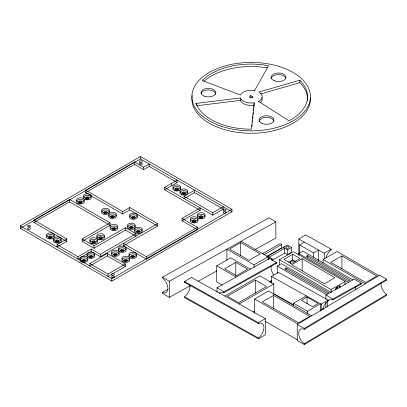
<?xml version="1.0" encoding="UTF-8"?>
<svg xmlns="http://www.w3.org/2000/svg" width="407" height="407" viewBox="0 0 407 407"><rect width="100%" height="100%" fill="white"/><g stroke="black" fill="none" stroke-linecap="round" stroke-linejoin="round"><path stroke-width="0.61" d="M196.037 103.424L240.364 97.965A11.04 6.375 0 0 0 254.151 102.773L251.419 129.177A56.364 32.54 0 0 1 196.037 103.424L196.037 104.635M251.943 126.567L252.137 124.684M252.396 122.166L252.528 120.91M252.788 118.396L252.981 116.509M253.179 114.621L253.373 112.739M253.632 110.221L253.765 108.964M253.958 107.077L254.151 102.773M254.568 90.573L268.539 65.68A56.364 32.54 0 0 0 202.218 80.494L240.461 95.065A11.04 6.375 0 0 1 254.568 90.573L254.568 91.026M298.83 255.143L298.83 239.016L305.677 234.905L331.079 249.125L331.079 249.974A8.888 5.032 -60.9 0 0 325.982 257.743M324.231 258.816L324.231 253.235L331.079 249.125M258.455 338.848L258.455 337.993A8.888 5.042 -60.9 0 0 263.94 327.503A8.888 5.042 -60.9 0 0 258.455 323.57L184.564 282.377L184.564 281.522L191.427 277.421L265.313 318.615L265.313 334.747L258.455 338.848L184.564 297.654L184.564 296.8A8.888 5.042 -60.9 0 0 189.962 285.119M271.54 283.292L271.54 276.47L278.398 272.364L328.128 300.091L328.128 300.946A8.888 5.042 -60.9 0 0 322.853 309.442M258.455 323.57L258.455 322.72L265.313 318.615M321.271 310.399L321.271 304.197L328.128 300.091M297.217 324.486L379.548 275.264L386.65 279.227L386.65 280.077L304.319 329.299A8.888 5.22 59.1 0 0 298.636 333.343A8.888 5.22 59.1 0 0 304.319 343.727L304.319 344.576L297.217 340.613L297.217 324.486L304.319 328.449L386.65 279.227M304.319 343.727L386.65 294.505A8.888 5.22 59.1 0 1 381.059 282.936M304.319 344.576L386.65 295.355L386.65 294.505M20.35 225.865L140.471 156.512L231.954 209.33L231.954 211.752L111.839 281.1L20.35 228.281L20.35 225.865L111.839 278.683L231.954 209.33M33.969 220.019L66.794 238.965L66.794 241.387L33.969 222.436L33.969 220.019L69.587 199.455L110.088 222.838L110.088 225.259L82.158 241.387L82.158 238.965L110.088 222.838M85.648 190.181L122.66 211.548L129.645 207.519L157.58 223.647L157.58 226.063L129.645 209.936L122.66 213.97L85.648 192.597L85.648 190.181L134.534 161.955L143.61 167.196L149.201 163.97L149.201 166.392L177.137 182.519L177.137 180.098L164.565 187.357L164.565 189.779L200.178 210.338L200.178 207.921L182.021 218.406L182.021 220.823L197.385 229.696L197.385 227.274L182.021 218.406M20.35 228.281L140.471 158.934L231.954 211.752M33.969 222.436L69.587 201.872L110.088 225.259M85.648 192.597L134.534 164.377L143.61 169.617L149.201 166.392M66.794 241.387L57.016 247.029L57.016 244.612L66.794 238.965M164.565 189.779L177.137 182.519M82.158 238.965L94.027 245.823L125.453 227.676L135.928 233.725L135.928 236.146L125.453 230.097L94.027 248.239L82.158 241.387M57.016 244.612L77.966 256.71L91.234 249.048L100.315 254.289L135.928 233.725M184.117 196.23L194.592 190.181L194.592 192.597L223.224 209.132L223.224 206.71L212.749 212.759L184.117 196.23L184.117 198.647L194.592 192.597M157.58 223.647L100.315 256.71L91.234 251.465L77.966 259.127L77.966 256.71M89.84 263.563L107.295 253.485L125.453 263.965L125.453 266.387L107.997 276.465L107.997 274.043L89.84 263.563L89.84 265.98L107.295 255.901L125.453 266.387M197.385 227.274L146.408 256.71L123.362 243.401L123.362 245.823L157.58 226.063M182.021 220.823L200.178 210.338M107.997 274.043L125.453 263.965M164.565 187.357L212.749 215.181L223.224 209.132M123.362 245.823L146.408 259.127L197.385 229.696M240.685 242.597L229.512 249.048L249.064 260.338L260.241 253.887L240.685 242.597L240.685 255.621M222.115 285.093L216.717 281.98L216.717 265.852L230.683 257.789L250.361 269.149M235.795 262.352L224.623 268.803L236.498 275.656L247.67 269.205L235.795 262.352L235.795 275.381M262.367 253.866L280.143 243.605L281.715 244.51L281.715 247.736L266.631 256.446M263.934 254.777L281.715 244.51M267.078 256.588L285.032 246.428M226.897 260.317L226.897 249.15L254.065 264.835L268.03 256.771L268.03 259.249M269.317 257.112L284.681 248.239L284.681 253.078L272.064 260.363M271.067 259.33L272.11 258.725L272.11 260.536M291.666 247.436L287.474 245.014L283.287 247.436L287.474 249.852L291.666 247.436L291.666 252.274L287.474 254.69L284.681 253.078M299.613 253.546L299.613 244.861L304.37 242.114M279.446 265.374L279.446 259.732L293.411 251.668L345.09 281.507L345.09 284.641M292.714 254.289L283.984 259.33L291.315 263.563L300.045 258.521L292.714 254.289L292.714 259.936L288.614 262.301M224.878 296.072L259.859 275.88L273.825 283.944L273.825 294.49M277.228 273.555L277.228 266.112L281.42 263.695L330.845 292.231M298.88 254.853L298.88 253.612L303.067 251.195L352.869 279.95M255.352 280.092L227.416 296.22L238.588 302.671L266.524 286.543L255.352 280.092L255.352 293.121M286.08 267.999L284.681 268.803L327.284 293.401L328.678 292.592L286.08 267.999L286.08 269.856M302.142 258.725L291.666 264.774L324.491 283.72L334.966 277.676L302.142 258.725L302.142 270.64M307.728 255.499L306.334 256.303L348.931 280.901L350.33 280.092L307.728 255.499L307.728 257.361M299.613 244.861L313.578 252.925L318.554 250.056L318.554 260.602M239.092 303.998L273.825 283.944M254.634 313.304L254.634 299.033L268.605 290.969L311.681 315.842M323.077 263.243L323.077 259.518L337.047 251.455L378.927 275.636M273.509 295.416L262.337 301.867L298.652 322.832L309.824 316.381L273.509 295.416L273.509 308.44M341.951 255.901L330.774 262.352L365.695 282.514L376.867 276.063L341.951 255.901L341.951 268.93M253.2 311.976L254.828 311.04M293.549 305.677L293.549 303.2L306.288 295.843M307.031 297.029L301.445 300.254L312.617 306.705L318.203 303.48L307.031 297.029L307.031 303.851M279.446 259.732L331.125 289.57L345.09 281.507M293.549 303.2L307.514 311.263L320.502 303.764L320.502 311.207M190.339 285.663L169.292 297.4L162.429 293.299L162.429 292.445A8.888 5.042 60.9 0 0 167.918 288.512A8.888 5.042 60.9 0 0 162.429 278.022L162.429 277.167L268.996 217.755L275.86 221.856L275.86 237.983L254.899 249.669M162.429 277.167L169.292 281.273L275.86 221.856M162.429 292.445L167.979 289.352M198.097 281.339L216.931 270.838M217.028 292.073L217.028 287.729L269.602 258.42L276.465 262.52L276.465 263.37L223.891 292.684A8.888 5.042 60.9 0 0 219.276 293.411M217.028 287.729L223.891 291.829L276.465 262.52M269.271 281.807L271.484 280.576M269.821 282.351L271.484 281.425M325.936 299.308L325.936 294.968L354.355 279.121L361.213 283.226L361.213 284.076L332.794 299.918A8.888 5.042 60.9 0 0 327.686 306.583M325.936 294.968L332.794 299.069L361.213 283.226M307.463 100.615A56.364 32.54 0 0 0 299.842 82.657L299.842 80.235L258.872 92.074A11.04 6.375 0 0 1 258.557 101.374L258.557 101.826M260.678 93.971L299.842 82.657M196.662 105.769L240.364 100.387A11.04 6.375 0 0 0 254.151 105.194M271.54 276.47L321.271 304.197M273.743 293.823L293.605 304.899M184.564 281.522L258.455 322.72M184.564 296.8L258.455 337.993M298.83 239.016L324.231 253.235M252.864 96.81A1.73 0.997 0 0 1 251.058 97.634A1.73 0.997 0 0 1 249.435 96.698A1.73 0.997 0 0 1 250.854 95.655L252.864 96.81L252.864 97.415M323.077 259.518L365.201 283.842M298.88 253.612L348.606 282.326M292.714 259.936L295.334 261.447M267.923 256.303L272.11 258.725M241.112 241.229L268.03 256.771M277.228 266.112L326.582 294.607M322.741 308.516L323.84 309.152M216.717 265.852L236.146 277.07M254.634 299.033L297.955 324.043M265.054 321.179L297.41 339.855M258.557 101.374L288.909 120.803A56.364 32.54 0 0 0 299.842 80.235M332.794 299.069L332.794 299.918M331.125 289.57L331.125 292.704M325.936 302.411L325.936 307.371M313.578 252.925L313.578 257.27M307.514 311.263L307.514 313.746M304.319 328.449L304.319 329.299M290.72 263.594L290.72 261.085A6.171 3.566 0 0 1 295.263 261.538M287.474 249.852L287.474 254.69M254.065 264.835L254.065 267.313M252.386 97.344L252.386 97.797M250.854 95.655L250.854 98.072M240.364 97.965L240.364 100.387M223.891 291.829L223.891 292.684M212.749 212.759L212.749 215.181M171.545 183.323L171.545 185.745M169.292 281.273L169.292 297.4M146.408 256.71L146.408 259.127M143.61 167.196L143.61 169.617M140.471 156.512L140.471 158.934M134.534 161.955L134.534 164.377M129.645 207.519L129.645 209.936M125.453 227.676L125.453 230.097M122.66 211.548L122.66 213.97M111.839 278.683L111.839 281.1M107.295 253.485L107.295 255.901M100.315 254.289L100.315 256.71M94.027 245.823L94.027 248.239M91.234 249.048L91.234 251.465M69.587 199.455L69.587 201.872M310.383 97.878A59.259 34.213 0 0 1 249.12 133.247A59.259 34.213 0 0 1 192.221 95.523M259.117 121.637A7.407 4.279 0 0 1 266.142 117.364A7.407 4.279 0 0 1 273.891 121.194M201.043 93.747A7.407 4.279 0 0 1 208.888 89.972A7.407 4.279 0 0 1 215.807 94.312M271.174 78.536A7.407 4.279 0 0 1 278.424 74.598A7.407 4.279 0 0 1 285.918 78.383M203.775 81.431A56.364 32.54 0 0 1 267.313 67.877M261.904 97.578A11.04 6.375 0 0 1 260.053 102.839M335.683 289.575A1.48 0.855 -60 0 1 336.864 287.479A1.48 0.855 -60 0 1 337.642 288.782M335.51 289.881A3.953 2.279 -60 0 1 338.248 286.269A3.953 2.279 -60 0 1 340.796 287.128M339.194 285.846A3.953 2.279 -60 0 1 339.397 288.1M355.932 290.003A8.888 5.042 60.9 0 1 355.815 286.823M360.699 283.862A8.888 5.042 60.9 0 1 361.213 284.076M184.564 282.377A8.888 5.042 -60.9 0 1 185.083 282.163M273.886 275.208A8.888 5.042 60.9 0 1 271.067 266.117M275.946 263.156A8.888 5.042 60.9 0 1 276.465 263.37M386.116 279.874A8.888 5.22 59.1 0 1 386.65 280.077M268.869 259.381A1.48 0.855 0 0 1 268.64 259.473M268.076 257.875A1.48 0.855 0 0 1 269.393 258.633M132.046 256.842A1.48 0.855 0 0 0 134.269 256.105A1.48 0.855 0 0 0 132.046 255.362A1.48 0.855 0 0 0 132.046 256.842M130.81 256.466A3.953 2.279 0 0 0 136.737 254.492A3.953 2.279 0 0 0 130.81 252.513A3.953 2.279 0 0 0 130.81 256.466M130.81 258.079A3.953 2.279 0 0 0 136.737 256.105A3.953 2.279 0 0 0 130.81 254.126A3.953 2.279 0 0 0 130.81 258.079M132.046 257.651A1.48 0.855 0 0 0 134.269 256.909A1.48 0.855 0 0 0 132.046 256.171A1.48 0.855 0 0 0 132.046 257.651M123.484 260.368A3.953 2.279 0 0 0 129.731 258.76A3.953 2.279 0 0 0 124.191 256.441A3.953 2.279 0 0 0 123.484 260.368M123.484 261.981A3.953 2.279 0 0 0 129.731 260.373A3.953 2.279 0 0 0 124.191 258.053A3.953 2.279 0 0 0 123.484 261.981M125.061 260.877A1.48 0.855 0 0 0 127.284 260.134A1.48 0.855 0 0 0 125.061 259.396A1.48 0.855 0 0 0 125.061 260.877M125.061 261.681A1.48 0.855 0 0 0 127.284 260.943A1.48 0.855 0 0 0 125.061 260.2A1.48 0.855 0 0 0 125.061 261.681M120.335 250.417A3.953 2.279 0 0 0 126.262 248.443A3.953 2.279 0 0 0 120.335 246.469A3.953 2.279 0 0 0 120.335 250.417M120.335 252.03A3.953 2.279 0 0 0 126.262 250.056A3.953 2.279 0 0 0 120.335 248.082A3.953 2.279 0 0 0 120.335 252.03M121.444 250.748A1.48 0.855 0 0 0 123.784 250.142A1.48 0.855 0 0 0 121.708 249.272A1.48 0.855 0 0 0 121.444 250.748M121.444 251.557A1.48 0.855 0 0 0 123.784 250.951A1.48 0.855 0 0 0 121.708 250.081A1.48 0.855 0 0 0 121.444 251.557M114.459 254.782A1.48 0.855 0 0 0 116.804 254.177A1.48 0.855 0 0 0 114.723 253.307A1.48 0.855 0 0 0 114.459 254.782M113.355 254.451A3.953 2.279 0 0 0 119.276 252.472A3.953 2.279 0 0 0 113.355 250.498A3.953 2.279 0 0 0 113.355 254.451M113.355 256.064A3.953 2.279 0 0 0 119.276 254.085A3.953 2.279 0 0 0 113.355 252.111A3.953 2.279 0 0 0 113.355 256.064M114.459 255.586A1.48 0.855 0 0 0 116.804 254.98A1.48 0.855 0 0 0 114.723 254.11A1.48 0.855 0 0 0 114.459 255.586M91.702 241.951A3.953 2.279 0 0 0 97.629 239.977A3.953 2.279 0 0 0 91.702 237.998A3.953 2.279 0 0 0 91.702 241.951M91.702 243.564A3.953 2.279 0 0 0 97.629 241.59A3.953 2.279 0 0 0 91.702 239.611A3.953 2.279 0 0 0 91.702 243.564M92.938 242.328A1.48 0.855 0 0 0 95.162 241.59A1.48 0.855 0 0 0 92.938 240.847A1.48 0.855 0 0 0 92.938 242.328M92.938 243.137A1.48 0.855 0 0 0 95.162 242.394A1.48 0.855 0 0 0 92.938 241.651A1.48 0.855 0 0 0 92.938 243.137M99.924 238.299A1.48 0.855 0 0 0 102.142 237.556A1.48 0.855 0 0 0 99.924 236.813A1.48 0.855 0 0 0 99.924 238.299M98.687 237.917A3.953 2.279 0 0 0 104.614 235.943A3.953 2.279 0 0 0 98.687 233.969A3.953 2.279 0 0 0 98.687 237.917M98.687 239.53A3.953 2.279 0 0 0 104.614 237.556A3.953 2.279 0 0 0 98.687 235.582A3.953 2.279 0 0 0 98.687 239.53M99.791 239.057A1.48 0.855 0 0 0 102.137 238.451A1.48 0.855 0 0 0 100.056 237.581A1.48 0.855 0 0 0 99.791 239.057M88.909 256.466A3.953 2.279 0 0 0 94.836 254.492A3.953 2.279 0 0 0 88.909 252.513A3.953 2.279 0 0 0 88.909 256.466M88.568 257.952A3.953 2.279 0 0 0 94.816 256.339A3.953 2.279 0 0 0 89.275 254.019A3.953 2.279 0 0 0 88.568 257.952M90.018 256.797A1.48 0.855 0 0 0 92.358 256.191A1.48 0.855 0 0 0 90.283 255.321A1.48 0.855 0 0 0 90.018 256.797M90.018 257.6A1.48 0.855 0 0 0 92.358 257A1.48 0.855 0 0 0 90.283 256.13A1.48 0.855 0 0 0 90.018 257.6M83.16 260.877A1.48 0.855 0 0 0 85.384 260.134A1.48 0.855 0 0 0 83.16 259.396A1.48 0.855 0 0 0 83.16 260.877M81.924 260.495A3.953 2.279 0 0 0 87.851 258.521A3.953 2.279 0 0 0 81.924 256.547A3.953 2.279 0 0 0 81.924 260.495M81.924 262.108A3.953 2.279 0 0 0 87.851 260.134A3.953 2.279 0 0 0 81.924 258.16A3.953 2.279 0 0 0 81.924 262.108M83.16 261.681A1.48 0.855 0 0 0 85.384 260.943A1.48 0.855 0 0 0 83.16 260.2A1.48 0.855 0 0 0 83.16 261.681M199.252 216.951A3.953 2.279 0 0 0 205.179 214.977A3.953 2.279 0 0 0 199.252 213.003A3.953 2.279 0 0 0 199.252 216.951M199.252 218.564A3.953 2.279 0 0 0 205.179 216.59A3.953 2.279 0 0 0 199.252 214.616A3.953 2.279 0 0 0 199.252 218.564M200.488 217.328A1.48 0.855 0 0 0 202.711 216.59A1.48 0.855 0 0 0 200.488 215.847A1.48 0.855 0 0 0 200.488 217.328M200.488 218.137A1.48 0.855 0 0 0 202.711 217.394A1.48 0.855 0 0 0 200.488 216.656A1.48 0.855 0 0 0 200.488 218.137M193.503 221.362A1.48 0.855 0 0 0 195.726 220.619A1.48 0.855 0 0 0 193.503 219.882A1.48 0.855 0 0 0 193.503 221.362M192.267 220.986A3.953 2.279 0 0 0 198.194 219.007A3.953 2.279 0 0 0 192.267 217.033A3.953 2.279 0 0 0 192.267 220.986M192.267 222.598A3.953 2.279 0 0 0 198.194 220.619A3.953 2.279 0 0 0 192.267 218.645A3.953 2.279 0 0 0 192.267 222.598M193.376 222.12A1.48 0.855 0 0 0 195.716 221.515A1.48 0.855 0 0 0 193.64 220.645A1.48 0.855 0 0 0 193.376 222.12M85.419 198A3.953 2.279 0 0 0 91.346 196.026A3.953 2.279 0 0 0 85.419 194.053A3.953 2.279 0 0 0 85.419 198M85.419 199.613A3.953 2.279 0 0 0 91.346 197.639A3.953 2.279 0 0 0 85.419 195.665A3.953 2.279 0 0 0 85.419 199.613M86.523 198.331A1.48 0.855 0 0 0 88.868 197.726A1.48 0.855 0 0 0 86.788 196.856A1.48 0.855 0 0 0 86.523 198.331M86.523 199.14A1.48 0.855 0 0 0 88.868 198.535A1.48 0.855 0 0 0 86.788 197.665A1.48 0.855 0 0 0 86.523 199.14M79.67 202.411A1.48 0.855 0 0 0 81.893 201.674A1.48 0.855 0 0 0 79.67 200.931A1.48 0.855 0 0 0 79.67 202.411M78.434 202.035A3.953 2.279 0 0 0 84.361 200.061A3.953 2.279 0 0 0 78.434 198.082A3.953 2.279 0 0 0 78.434 202.035M78.434 203.648A3.953 2.279 0 0 0 84.361 201.674A3.953 2.279 0 0 0 78.434 199.695A3.953 2.279 0 0 0 78.434 203.648M79.67 203.22A1.48 0.855 0 0 0 81.893 202.477A1.48 0.855 0 0 0 79.67 201.735A1.48 0.855 0 0 0 79.67 203.22M113.192 229.024A1.48 0.855 0 0 0 115.415 228.281A1.48 0.855 0 0 0 113.192 227.544A1.48 0.855 0 0 0 113.192 229.024M111.956 228.642A3.953 2.279 0 0 0 117.882 226.668A3.953 2.279 0 0 0 111.956 224.695A3.953 2.279 0 0 0 111.956 228.642M111.956 230.255A3.953 2.279 0 0 0 117.882 228.281A3.953 2.279 0 0 0 111.956 226.307A3.953 2.279 0 0 0 111.956 230.255M113.192 229.828A1.48 0.855 0 0 0 115.415 229.09A1.48 0.855 0 0 0 113.192 228.347A1.48 0.855 0 0 0 113.192 229.828M131.512 217.353A3.953 2.279 0 0 0 137.439 215.379A3.953 2.279 0 0 0 131.512 213.405A3.953 2.279 0 0 0 131.512 217.353M131.512 218.966A3.953 2.279 0 0 0 137.439 216.992A3.953 2.279 0 0 0 131.512 215.018A3.953 2.279 0 0 0 131.512 218.966M132.743 217.735A1.48 0.855 0 0 0 134.966 216.992A1.48 0.855 0 0 0 132.743 216.254A1.48 0.855 0 0 0 132.743 217.735M132.743 218.539A1.48 0.855 0 0 0 134.966 217.801A1.48 0.855 0 0 0 132.743 217.058A1.48 0.855 0 0 0 132.743 218.539M136.401 231.466A3.953 2.279 0 0 0 142.323 229.492A3.953 2.279 0 0 0 136.401 227.518A3.953 2.279 0 0 0 136.401 231.466M136.401 233.079A3.953 2.279 0 0 0 142.323 231.105A3.953 2.279 0 0 0 136.401 229.131A3.953 2.279 0 0 0 136.401 233.079M137.632 231.848A1.48 0.855 0 0 0 139.855 231.105A1.48 0.855 0 0 0 137.632 230.362A1.48 0.855 0 0 0 137.632 231.848M137.632 232.651A1.48 0.855 0 0 0 139.855 231.914A1.48 0.855 0 0 0 137.632 231.171A1.48 0.855 0 0 0 137.632 232.651M130.652 227.813A1.48 0.855 0 0 0 132.87 227.07A1.48 0.855 0 0 0 130.652 226.333A1.48 0.855 0 0 0 130.652 227.813M129.416 227.437A3.953 2.279 0 0 0 135.343 225.458A3.953 2.279 0 0 0 129.416 223.484A3.953 2.279 0 0 0 129.416 227.437M129.416 229.049A3.953 2.279 0 0 0 135.343 227.07A3.953 2.279 0 0 0 129.416 225.096A3.953 2.279 0 0 0 129.416 229.049M130.52 228.571A1.48 0.855 0 0 0 132.865 227.966A1.48 0.855 0 0 0 130.784 227.096A1.48 0.855 0 0 0 130.52 228.571M181.792 193.162A3.953 2.279 0 0 0 187.719 191.188A3.953 2.279 0 0 0 181.792 189.214A3.953 2.279 0 0 0 181.792 193.162M181.792 194.775A3.953 2.279 0 0 0 187.719 192.801A3.953 2.279 0 0 0 181.792 190.827A3.953 2.279 0 0 0 181.792 194.775M183.028 193.544A1.48 0.855 0 0 0 185.251 192.801A1.48 0.855 0 0 0 183.028 192.058A1.48 0.855 0 0 0 183.028 193.544M183.028 194.348A1.48 0.855 0 0 0 185.251 193.605A1.48 0.855 0 0 0 183.028 192.867A1.48 0.855 0 0 0 183.028 194.348M176.043 189.509A1.48 0.855 0 0 0 178.266 188.767A1.48 0.855 0 0 0 176.043 188.029A1.48 0.855 0 0 0 176.043 189.509M174.812 189.133A3.953 2.279 0 0 0 180.733 187.154A3.953 2.279 0 0 0 174.812 185.18A3.953 2.279 0 0 0 174.812 189.133M174.812 190.746A3.953 2.279 0 0 0 180.733 188.767A3.953 2.279 0 0 0 174.812 186.793A3.953 2.279 0 0 0 174.812 190.746M176.043 190.318A1.48 0.855 0 0 0 178.266 189.576A1.48 0.855 0 0 0 176.043 188.833A1.48 0.855 0 0 0 176.043 190.318M103.236 212.388A3.953 2.279 0 0 0 109.483 210.775A3.953 2.279 0 0 0 103.938 208.46A3.953 2.279 0 0 0 103.236 212.388M103.236 214.001A3.953 2.279 0 0 0 109.483 212.388A3.953 2.279 0 0 0 103.938 210.073A3.953 2.279 0 0 0 103.236 214.001M104.813 212.897A1.48 0.855 0 0 0 107.031 212.154A1.48 0.855 0 0 0 104.813 211.416A1.48 0.855 0 0 0 104.813 212.897M104.813 213.7A1.48 0.855 0 0 0 107.031 212.963A1.48 0.855 0 0 0 104.813 212.22A1.48 0.855 0 0 0 104.813 213.7M111.793 216.926A1.48 0.855 0 0 0 114.016 216.188A1.48 0.855 0 0 0 111.793 215.445A1.48 0.855 0 0 0 111.793 216.926M110.562 216.549A3.953 2.279 0 0 0 116.483 214.575A3.953 2.279 0 0 0 110.562 212.596A3.953 2.279 0 0 0 110.562 216.549M110.562 218.162A3.953 2.279 0 0 0 116.483 216.188A3.953 2.279 0 0 0 110.562 214.209A3.953 2.279 0 0 0 110.562 218.162M111.793 217.735A1.48 0.855 0 0 0 114.016 216.992A1.48 0.855 0 0 0 111.793 216.254A1.48 0.855 0 0 0 111.793 217.735M48.062 236.986A3.953 2.279 0 0 0 54.309 235.373A3.953 2.279 0 0 0 48.769 233.053A3.953 2.279 0 0 0 48.062 236.986M48.402 238.726A3.953 2.279 0 0 0 54.329 236.752A3.953 2.279 0 0 0 48.402 234.773A3.953 2.279 0 0 0 48.402 238.726M49.512 237.444A1.48 0.855 0 0 0 51.852 236.838A1.48 0.855 0 0 0 49.776 235.968A1.48 0.855 0 0 0 49.512 237.444M49.512 238.248A1.48 0.855 0 0 0 51.852 237.642A1.48 0.855 0 0 0 49.776 236.777A1.48 0.855 0 0 0 49.512 238.248M56.497 241.473A1.48 0.855 0 0 0 58.837 240.868A1.48 0.855 0 0 0 56.761 240.003A1.48 0.855 0 0 0 56.497 241.473M55.047 241.015A3.953 2.279 0 0 0 61.294 239.402A3.953 2.279 0 0 0 55.754 237.088A3.953 2.279 0 0 0 55.047 241.015M55.388 242.755A3.953 2.279 0 0 0 61.315 240.781A3.953 2.279 0 0 0 55.388 238.807A3.953 2.279 0 0 0 55.388 242.755M56.497 242.282A1.48 0.855 0 0 0 58.837 241.677A1.48 0.855 0 0 0 56.761 240.807A1.48 0.855 0 0 0 56.497 242.282M112.144 277.61A1.48 0.855 0 0 0 114.367 276.867A1.48 0.855 0 0 0 112.144 276.129A1.48 0.855 0 0 0 112.144 277.61M112.144 275.188A1.48 0.855 0 0 0 114.367 274.45A1.48 0.855 0 0 0 112.144 273.708A1.48 0.855 0 0 0 112.144 275.188M223.881 213.095A1.48 0.855 0 0 0 226.104 212.357A1.48 0.855 0 0 0 223.881 211.615A1.48 0.855 0 0 0 223.881 213.095M223.753 210.628A1.48 0.855 0 0 0 226.099 210.027A1.48 0.855 0 0 0 224.018 209.157A1.48 0.855 0 0 0 223.753 210.628M139.952 164.662A1.48 0.855 0 0 0 142.292 164.062A1.48 0.855 0 0 0 140.217 163.192A1.48 0.855 0 0 0 139.952 164.662M139.952 162.245A1.48 0.855 0 0 0 142.292 161.64A1.48 0.855 0 0 0 140.217 160.77A1.48 0.855 0 0 0 139.952 162.245M28.337 229.222A1.48 0.855 0 0 0 30.561 228.485A1.48 0.855 0 0 0 28.337 227.742A1.48 0.855 0 0 0 28.337 229.222M28.337 226.806A1.48 0.855 0 0 0 30.561 226.063A1.48 0.855 0 0 0 28.337 225.325A1.48 0.855 0 0 0 28.337 226.806M221.53 126.267A59.259 34.213 0 0 0 310.419 96.637A59.259 34.213 0 0 0 221.53 67.007A59.259 34.213 0 0 0 221.53 126.267M262.179 123.484A7.407 4.279 0 0 0 273.891 120.462A7.407 4.279 0 0 0 263.502 116.117A7.407 4.279 0 0 0 262.179 123.484M204.589 96.291A7.407 4.279 0 0 0 215.807 92.699A7.407 4.279 0 0 0 204.807 88.889A7.407 4.279 0 0 0 204.589 96.291M274.359 80.784A7.407 4.279 0 0 0 285.943 77.6A7.407 4.279 0 0 0 275.371 73.402A7.407 4.279 0 0 0 274.359 80.784M286.609 248.128A1.48 0.855 0 0 0 288.95 247.522A1.48 0.855 0 0 0 286.874 246.652A1.48 0.855 0 0 0 286.609 248.128"/></g></svg>
